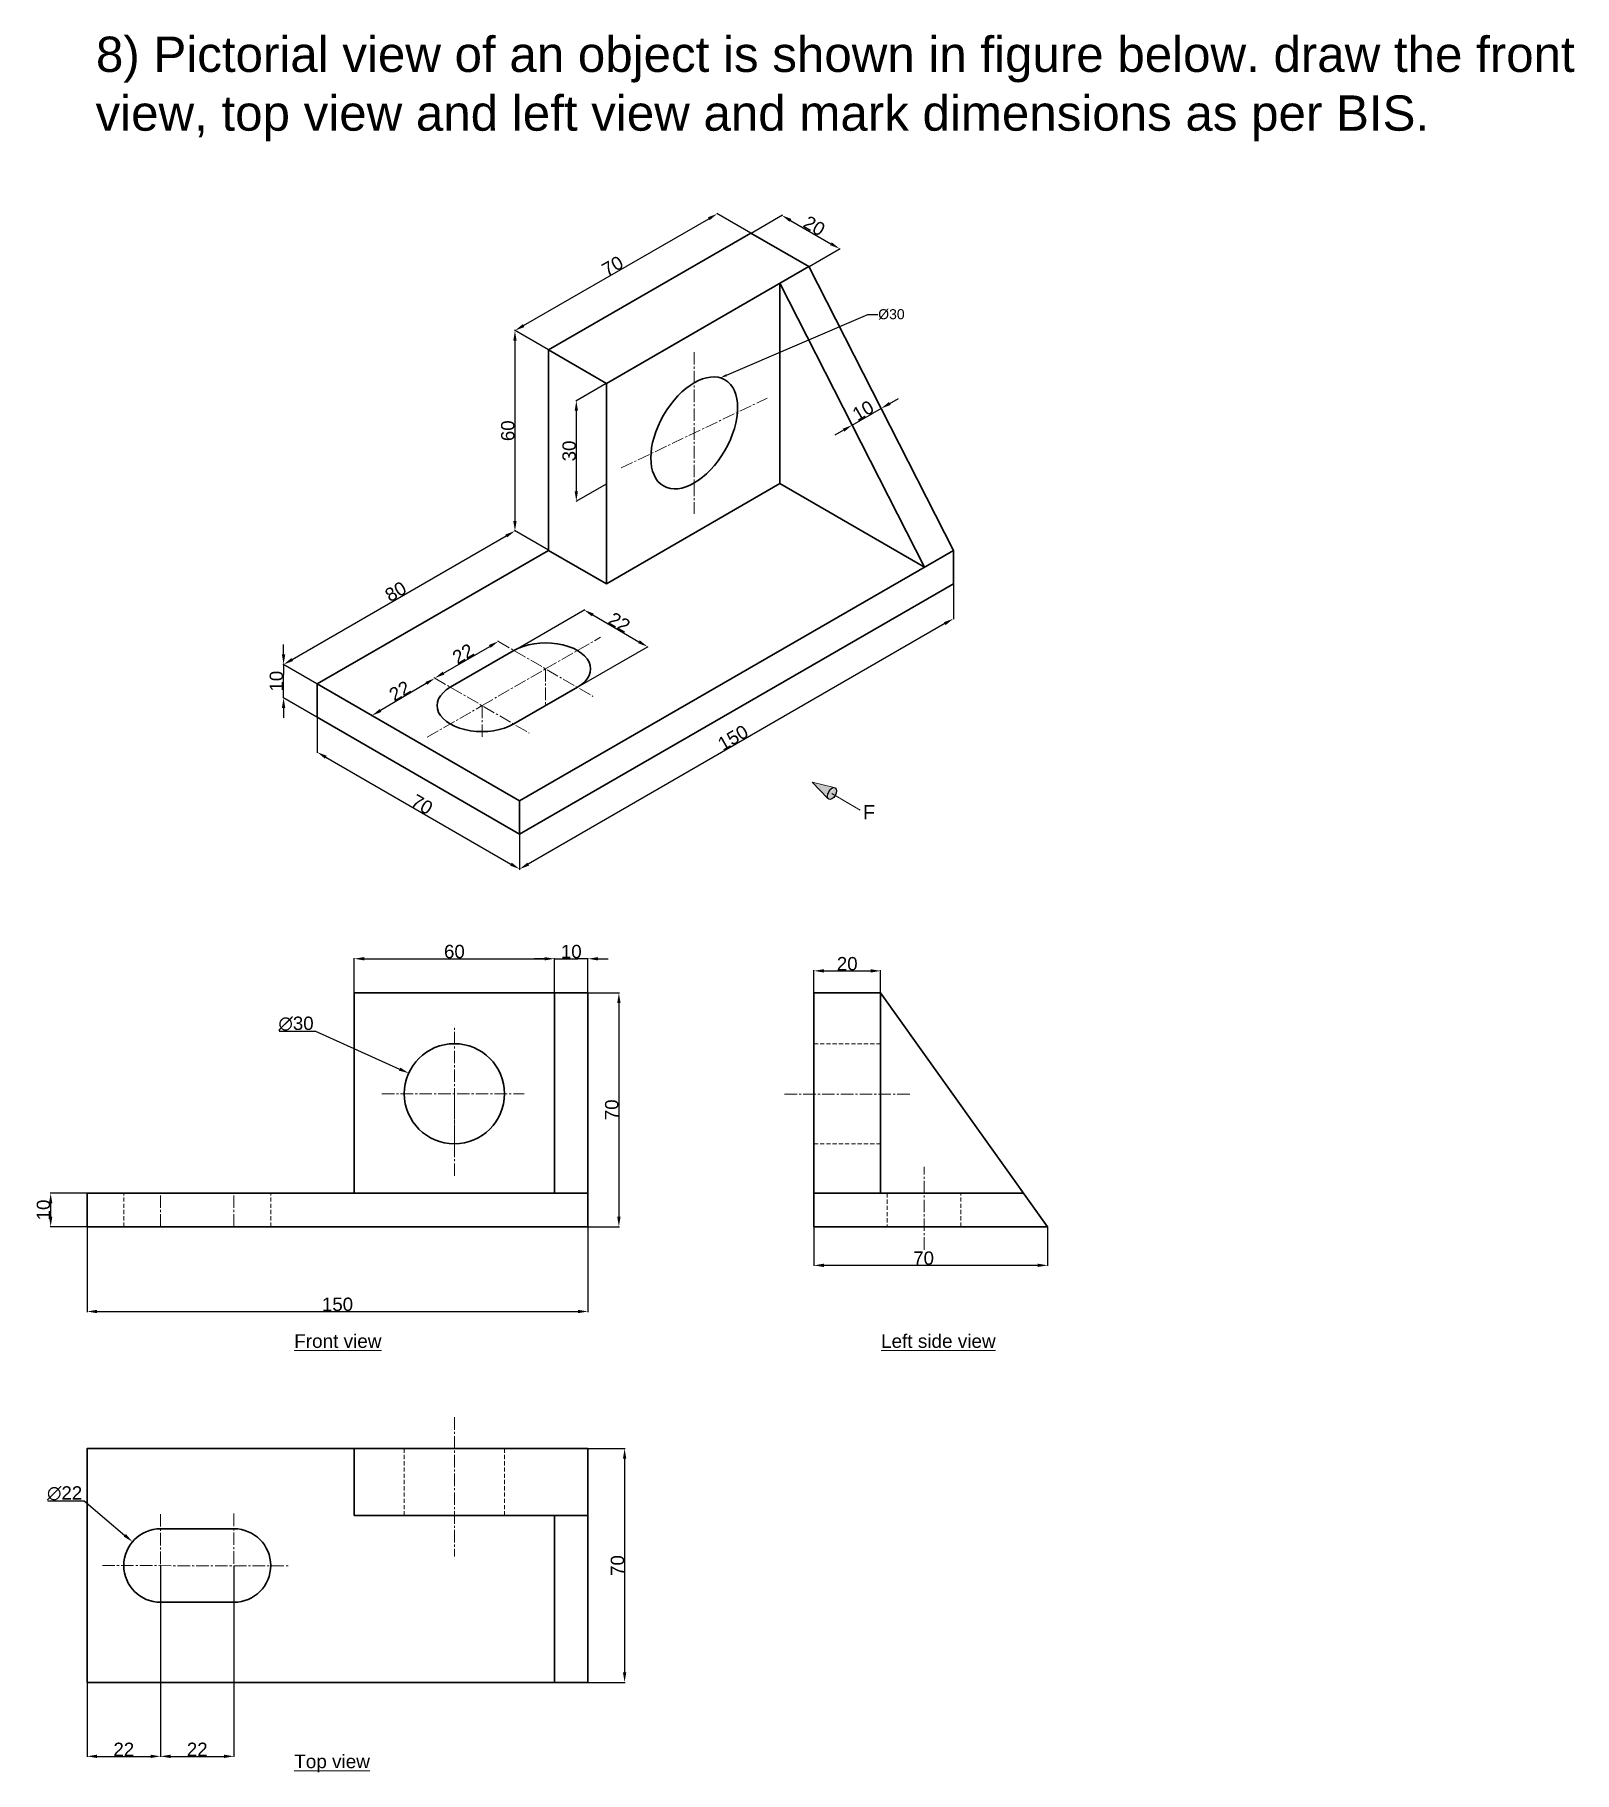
# Model space of a CAD drawing. Header units: millimetres. Extents: x -671 to 406, y -278 to 251.
# Drawn here: x -55 to 406, y -278 to 242 of the extents above; entities outside this region: 1.
import ezdxf
from ezdxf import colors
from ezdxf.entities.mleader import LeaderData, LeaderLine
from ezdxf.math import Vec2, Vec3

# ---------------------------------------------------------------- set-up
doc = ezdxf.new("R2010")
doc.units = ezdxf.units.MM
doc.header["$MEASUREMENT"] = 0
doc.linetypes.add('CENTER2', pattern=[1.125, 0.75, -0.125, 0.125, -0.125])
doc.linetypes.add('HIDDEN', pattern=[0.375, 0.25, -0.125])
for name, color, linetype, lineweight in [('dim', 250, 'Continuous', 25), ('object', 170, 'Continuous', 30), ('views', 240, 'Continuous', 30)]:
    doc.layers.add(name, color=color, linetype=linetype, lineweight=lineweight)
doc.styles.get("Standard").update_dxf_attribs({"font": 'arial.ttf'})
doc.dimstyles.new('kri', dxfattribs={"dimtxt": 4, "dimasz": 3, "dimexe": 0.18, "dimexo": 0.0625, "dimgap": 0.09, "dimtad": 1, "dimjust": 1, "dimtoh": 1, "dimdec": 0, "dimzin": 0, "dimdsep": 46, "dimtxsty": 'Standard', "dimcen": 0.09, "dimadec": 0, "dimazin": 0, "dimtfac": 1, "dimtdec": 0, "dimtofl": 0, "dimtmove": 0, "dimatfit": 3, "dimfxl": 1, "dimtolj": 1, "dimtzin": 0, "dimarcsym": 0})
doc.dimstyles.get("Standard").update_dxf_attribs({"dimtxt": 4, "dimasz": 3, "dimexe": 0.18, "dimexo": 0.0625, "dimgap": 0.09, "dimtad": 1, "dimtoh": 1, "dimdec": 0, "dimzin": 0, "dimdsep": 46, "dimtxsty": 'Standard', "dimcen": 0.09, "dimadec": 0, "dimazin": 0, "dimtfac": 1, "dimtdec": 0, "dimtmove": 0, "dimatfit": 3, "dimfxl": 1, "dimtolj": 1, "dimtzin": 0, "dimarcsym": 0})

# ---------------------------------------------------------------- blocks, each defined once
blk = doc.blocks.new('*D1')
at = {"layer": 'Defpoints', "color": 0, "lineweight": 15, "transparency": 16777216}
for p in [(88.9, 93.3), (98.96, 87.49), (29.68, 47.49)]:
    blk.add_point(p, dxfattribs=at)
at = {"layer": 'dim', "color": 0, "lineweight": -2, "transparency": 16777216}
for p, q in [((22.21, 54.8), (86.3, 91.8)), ((98.9, 87.52), (88.72, 93.4)), ((29.62, 47.52), (19.44, 53.4))]:
    blk.add_line(p, q, dxfattribs=at)
at = {"layer": 'dim', "color": 0, "lineweight": 15, "transparency": 16777216}
for points in [[(86.05, 92.23), (86.55, 91.36), (88.9, 93.3)], [(21.96, 55.23), (22.46, 54.36), (19.62, 53.3)]]:
    blk.add_solid(points, dxfattribs=at)
at = {"layer": 'dim', "color": 0, "lineweight": 15, "transparency": 16777216, "insert": (53.19, 75.14), "char_height": 4, "attachment_point": 5, "rotation": 30}
blk.add_mtext('\\A1;80', dxfattribs=at)
blk = doc.blocks.new('*D2')
at = {"layer": 'Defpoints', "color": 0, "lineweight": 15, "transparency": 16777216}
for p in [(19.62, 53.3), (29.68, 47.49), (29.68, 37.49)]:
    blk.add_point(p, dxfattribs=at)
at = {"layer": 'dim', "color": 0, "lineweight": -2, "transparency": 16777216}
for p, q in [((19.62, 56.3), (19.62, 59.3)), ((29.62, 47.52), (19.44, 53.4)), ((19.62, 53.3), (19.62, 50.3)), ((19.62, 46.3), (19.62, 50.3)), ((29.62, 37.52), (19.44, 43.4)), ((19.62, 43.3), (19.62, 46.3)), ((19.62, 40.3), (19.62, 37.3))]:
    blk.add_line(p, q, dxfattribs=at)
at = {"layer": 'dim', "color": 0, "lineweight": 15, "transparency": 16777216}
for points in [[(19.12, 56.3), (20.12, 56.3), (19.62, 53.3)], [(19.12, 40.3), (20.12, 40.3), (19.62, 43.3)]]:
    blk.add_solid(points, dxfattribs=at)
at = {"layer": 'dim', "color": 0, "lineweight": 15, "transparency": 16777216, "insert": (17.48, 48.3), "char_height": 4, "attachment_point": 5, "rotation": 90}
blk.add_mtext('\\A1;10', dxfattribs=at)
blk = doc.blocks.new('*D3')
at = {"layer": 'Defpoints', "color": 0, "lineweight": 15, "transparency": 16777216}
for p in [(29.68, 37.49), (90.3, 2.49), (90.3, -7.96)]:
    blk.add_point(p, dxfattribs=at)
at = {"layer": 'dim', "color": 0, "lineweight": -2, "transparency": 16777216}
for p, q in [((29.68, 37.41), (29.68, 26.83)), ((32.28, 25.54), (87.7, -6.46)), ((90.3, 2.41), (90.3, -8.17))]:
    blk.add_line(p, q, dxfattribs=at)
at = {"layer": 'dim', "color": 0, "lineweight": 15, "transparency": 16777216}
for points in [[(32.53, 25.97), (32.03, 25.1), (29.68, 27.04)], [(87.95, -6.03), (87.45, -6.9), (90.3, -7.96)]]:
    blk.add_solid(points, dxfattribs=at)
at = {"layer": 'dim', "color": 0, "lineweight": 15, "transparency": 16777216, "insert": (61.06, 11.38), "char_height": 4, "attachment_point": 5, "rotation": 330}
blk.add_mtext('\\A1;70', dxfattribs=at)
blk = doc.blocks.new('*D4')
at = {"layer": 'Defpoints', "color": 0, "lineweight": 15, "transparency": 16777216}
for p in [(220.21, 77.49), (90.3, 2.49), (90.3, -7.96)]:
    blk.add_point(p, dxfattribs=at)
at = {"layer": 'dim', "color": 0, "lineweight": -2, "transparency": 16777216}
for p, q in [((220.21, 77.41), (220.21, 66.83)), ((217.61, 65.54), (92.9, -6.46)), ((90.3, 2.41), (90.3, -8.17))]:
    blk.add_line(p, q, dxfattribs=at)
at = {"layer": 'dim', "color": 0, "lineweight": 15, "transparency": 16777216}
for points in [[(217.36, 65.97), (217.86, 65.1), (220.21, 67.04)], [(92.65, -6.03), (93.15, -6.9), (90.3, -7.96)]]:
    blk.add_solid(points, dxfattribs=at)
at = {"layer": 'dim', "color": 0, "lineweight": 15, "transparency": 16777216, "insert": (154.19, 31.38), "char_height": 4, "attachment_point": 5, "rotation": 30}
blk.add_mtext('\\A1;150', dxfattribs=at)
blk = doc.blocks.new('*D5')
at = {"layer": 'Defpoints', "color": 0, "lineweight": 15, "transparency": 16777216}
for p in [(64.89, 49.23), (46.04, 38.04), (46.07, 38)]:
    blk.add_point(p, dxfattribs=at)
at = {"layer": 'dim', "color": 0, "lineweight": -2, "transparency": 16777216}
for p, q in [((62.34, 47.65), (48.65, 39.53)), ((64.92, 49.17), (65.01, 49.03)), ((46.08, 37.98), (46.16, 37.84))]:
    blk.add_line(p, q, dxfattribs=at)
at = {"layer": 'dim', "color": 0, "lineweight": 15, "transparency": 16777216}
for points in [[(62.08, 48.08), (62.59, 47.22), (64.92, 49.18)], [(48.39, 39.96), (48.9, 39.1), (46.07, 38)]]:
    blk.add_solid(points, dxfattribs=at)
at = {"layer": 'dim', "color": 0, "lineweight": 15, "transparency": 16777216, "insert": (54.42, 45.39), "char_height": 4, "attachment_point": 5, "rotation": 30.6897}
blk.add_mtext('\\A1;22', dxfattribs=at)
blk = doc.blocks.new('*D6')
at = {"layer": 'Defpoints', "color": 0, "lineweight": 15, "transparency": 16777216}
for p in [(83.94, 60.23), (83.94, 60.23), (64.89, 49.23)]:
    blk.add_point(p, dxfattribs=at)
at = {"layer": 'dim', "color": 0, "lineweight": -2, "transparency": 16777216}
for p, q in [((67.49, 50.73), (81.35, 58.73)), ((83.91, 60.28), (83.85, 60.38)), ((64.86, 49.28), (64.8, 49.38))]:
    blk.add_line(p, q, dxfattribs=at)
at = {"layer": 'dim', "color": 0, "lineweight": 15, "transparency": 16777216}
for points in [[(81.1, 59.16), (81.6, 58.29), (83.94, 60.23)], [(67.24, 51.16), (67.74, 50.29), (64.89, 49.23)]]:
    blk.add_solid(points, dxfattribs=at)
at = {"layer": 'dim', "color": 0, "lineweight": 15, "transparency": 16777216, "insert": (73.37, 56.54), "char_height": 4, "attachment_point": 5, "rotation": 30}
blk.add_mtext('\\A1;22', dxfattribs=at)
blk = doc.blocks.new('*D7')
at = {"layer": 'Defpoints', "color": 0, "lineweight": 15, "transparency": 16777216}
for p in [(88.57, 57.49), (128.63, 58.61), (107.58, 46.46)]:
    blk.add_point(p, dxfattribs=at)
at = {"layer": 'dim', "color": 0, "lineweight": -2, "transparency": 16777216}
for p, q in [((88.63, 57.52), (109.8, 69.74)), ((112.21, 68.13), (126.04, 60.12)), ((107.65, 46.5), (128.81, 58.72))]:
    blk.add_line(p, q, dxfattribs=at)
at = {"layer": 'dim', "color": 0, "lineweight": 15, "transparency": 16777216}
for points in [[(112.46, 68.57), (111.96, 67.7), (109.62, 69.64)], [(126.29, 60.55), (125.78, 59.69), (128.63, 58.61)]]:
    blk.add_solid(points, dxfattribs=at)
at = {"layer": 'dim', "color": 0, "lineweight": 15, "transparency": 16777216, "insert": (120.18, 65.94), "char_height": 4, "attachment_point": 5, "rotation": 329.8958}
blk.add_mtext('\\A1;22', dxfattribs=at)
blk = doc.blocks.new('*D8')
at = {"layer": 'Defpoints', "color": 0, "lineweight": 15, "transparency": 16777216}
for p in [(116.28, 137.49), (116.43, 107.49), (107.28, 102.2)]:
    blk.add_point(p, dxfattribs=at)
at = {"layer": 'dim', "color": 0, "lineweight": -2, "transparency": 16777216}
for p, q in [((116.22, 137.45), (107.1, 132.18)), ((107.28, 129.29), (107.28, 105.2)), ((116.37, 107.45), (107.1, 102.1))]:
    blk.add_line(p, q, dxfattribs=at)
at = {"layer": 'dim', "color": 0, "lineweight": 15, "transparency": 16777216}
for points in [[(106.78, 129.29), (107.78, 129.29), (107.28, 132.29)], [(106.78, 105.2), (107.78, 105.2), (107.28, 102.2)]]:
    blk.add_solid(points, dxfattribs=at)
at = {"layer": 'dim', "color": 0, "lineweight": 15, "transparency": 16777216, "insert": (105.15, 117.25), "char_height": 4, "attachment_point": 5, "rotation": 90}
blk.add_mtext('\\A1;30', dxfattribs=at)
blk = doc.blocks.new('*D9')
at = {"layer": 'Defpoints', "color": 0, "lineweight": 15, "transparency": 16777216}
for p in [(98.96, 147.49), (88.9, 93.3), (98.96, 87.49)]:
    blk.add_point(p, dxfattribs=at)
at = {"layer": 'dim', "color": 0, "lineweight": -2, "transparency": 16777216}
for p, q in [((98.9, 147.52), (88.72, 153.4)), ((88.9, 150.3), (88.9, 96.3)), ((98.9, 87.52), (88.72, 93.4))]:
    blk.add_line(p, q, dxfattribs=at)
at = {"layer": 'dim', "color": 0, "lineweight": 15, "transparency": 16777216}
for points in [[(88.4, 150.3), (89.4, 150.3), (88.9, 153.3)], [(88.4, 96.3), (89.4, 96.3), (88.9, 93.3)]]:
    blk.add_solid(points, dxfattribs=at)
at = {"layer": 'dim', "color": 0, "lineweight": 15, "transparency": 16777216, "insert": (86.77, 123.3), "char_height": 4, "attachment_point": 5, "rotation": 90}
blk.add_mtext('\\A1;60', dxfattribs=at)
blk = doc.blocks.new('*D10')
at = {"layer": 'Defpoints', "color": 0, "lineweight": 15, "transparency": 16777216}
for p in [(149.52, 188.3), (159.58, 182.49), (98.96, 147.49)]:
    blk.add_point(p, dxfattribs=at)
at = {"layer": 'dim', "color": 0, "lineweight": -2, "transparency": 16777216}
for p, q in [((159.52, 182.52), (149.34, 188.4)), ((91.5, 154.8), (146.92, 186.8)), ((98.9, 147.52), (88.72, 153.4))]:
    blk.add_line(p, q, dxfattribs=at)
at = {"layer": 'dim', "color": 0, "lineweight": 15, "transparency": 16777216}
for points in [[(146.67, 187.23), (147.17, 186.36), (149.52, 188.3)], [(91.25, 155.23), (91.75, 154.36), (88.9, 153.3)]]:
    blk.add_solid(points, dxfattribs=at)
at = {"layer": 'dim', "color": 0, "lineweight": 15, "transparency": 16777216, "insert": (118.14, 172.64), "char_height": 4, "attachment_point": 5, "rotation": 30}
blk.add_mtext('\\A1;70', dxfattribs=at)
blk = doc.blocks.new('*D11')
at = {"layer": 'Defpoints', "color": 0, "lineweight": 15, "transparency": 16777216}
for p in [(159.58, 182.49), (186.13, 177.81), (176.9, 172.49)]:
    blk.add_point(p, dxfattribs=at)
at = {"layer": 'dim', "color": 0, "lineweight": -2, "transparency": 16777216}
for p, q in [((159.65, 182.52), (168.99, 187.92)), ((171.41, 186.31), (183.53, 179.31)), ((176.97, 172.52), (186.31, 177.92))]:
    blk.add_line(p, q, dxfattribs=at)
at = {"layer": 'dim', "color": 0, "lineweight": 15, "transparency": 16777216}
for points in [[(171.66, 186.74), (171.16, 185.88), (168.81, 187.81)], [(183.78, 179.74), (183.28, 178.88), (186.13, 177.81)]]:
    blk.add_solid(points, dxfattribs=at)
at = {"layer": 'dim', "color": 0, "lineweight": 15, "transparency": 16777216, "insert": (178.54, 184.66), "char_height": 4, "attachment_point": 5, "rotation": 330}
blk.add_mtext('\\A1;20', dxfattribs=at)
blk = doc.blocks.new('*D12')
at = {"layer": 'Defpoints', "color": 0, "lineweight": 15, "transparency": 16777216}
for p in [(189.9, 124.99), (198.56, 129.99), (198.56, 129.99)]:
    blk.add_point(p, dxfattribs=at)
at = {"layer": 'dim', "color": 0, "lineweight": -2, "transparency": 16777216}
for p, q in [((198.52, 130.04), (198.47, 130.14)), ((201.15, 131.49), (203.75, 132.99)), ((189.86, 125.04), (189.81, 125.14)), ((189.9, 124.99), (192.49, 126.49)), ((192.49, 126.49), (195.96, 128.49)), ((198.56, 129.99), (195.96, 128.49)), ((187.3, 123.49), (184.7, 121.99))]:
    blk.add_line(p, q, dxfattribs=at)
at = {"layer": 'dim', "color": 0, "lineweight": 15, "transparency": 16777216}
for points in [[(200.9, 131.92), (201.4, 131.05), (198.56, 129.99)], [(187.05, 123.92), (187.55, 123.05), (189.9, 124.99)]]:
    blk.add_solid(points, dxfattribs=at)
at = {"layer": 'dim', "color": 0, "lineweight": 15, "transparency": 16777216, "insert": (193.16, 129.33), "char_height": 4, "attachment_point": 5, "rotation": 30}
blk.add_mtext('\\A1;10', dxfattribs=at)
blk = doc.blocks.new('*D13')
at = {"layer": 'Defpoints', "color": 0, "lineweight": 15, "transparency": 16777216}
for p in [(-39.23, -105.05), (-50.13, -115.05), (-39.23, -115.05)]:
    blk.add_point(p, dxfattribs=at)
at = {"layer": 'dim', "color": 0, "lineweight": -2, "transparency": 16777216}
for p, q in [((-39.29, -105.05), (-50.31, -105.05)), ((-50.13, -108.05), (-50.13, -112.05)), ((-39.29, -115.05), (-50.31, -115.05))]:
    blk.add_line(p, q, dxfattribs=at)
at = {"layer": 'dim', "color": 0, "lineweight": 15, "transparency": 16777216}
for points in [[(-50.63, -108.05), (-49.63, -108.05), (-50.13, -105.05)], [(-50.63, -112.05), (-49.63, -112.05), (-50.13, -115.05)]]:
    blk.add_solid(points, dxfattribs=at)
at = {"layer": 'dim', "color": 0, "lineweight": 15, "transparency": 16777216, "insert": (-52.27, -110.05), "char_height": 4, "attachment_point": 5, "rotation": 90}
blk.add_mtext('\\A1;10', dxfattribs=at)
blk = doc.blocks.new('*D14')
at = {"layer": 'Defpoints', "color": 0, "lineweight": 15, "transparency": 16777216}
for p in [(57.1, -69.09), (84.45, -81.42)]:
    blk.add_point(p, dxfattribs=at)
at = {"layer": 'dim', "color": 0, "lineweight": -2, "transparency": 16777216}
for p, q in [((18.31, -56.52), (29.21, -56.52)), ((29.21, -56.52), (54.36, -67.86)), ((70.68, -75.25), (70.86, -75.25)), ((70.77, -75.34), (70.77, -75.16))]:
    blk.add_line(p, q, dxfattribs=at)
at = {"layer": 'dim', "color": 0, "lineweight": 15, "transparency": 16777216}
blk.add_solid([(54.57, -67.4), (54.15, -68.31), (57.1, -69.09)], dxfattribs=at)
at = {"layer": 'dim', "color": 0, "lineweight": 15, "transparency": 16777216, "insert": (23.34, -54.27), "char_height": 4, "attachment_point": 5}
blk.add_mtext('\\A1;∅30', dxfattribs=at)
blk = doc.blocks.new('*D15')
at = {"layer": 'Defpoints', "color": 0, "lineweight": 15, "transparency": 16777216}
for p in [(100.77, -34.82), (40.77, -45.05), (100.77, -45.05)]:
    blk.add_point(p, dxfattribs=at)
at = {"layer": 'dim', "color": 0, "lineweight": -2, "transparency": 16777216}
for p, q in [((40.77, -44.98), (40.77, -34.64)), ((43.77, -34.82), (97.77, -34.82)), ((100.77, -44.98), (100.77, -34.64))]:
    blk.add_line(p, q, dxfattribs=at)
at = {"layer": 'dim', "color": 0, "lineweight": 15, "transparency": 16777216}
for points in [[(43.77, -34.32), (43.77, -35.32), (40.77, -34.82)], [(97.77, -34.32), (97.77, -35.32), (100.77, -34.82)]]:
    blk.add_solid(points, dxfattribs=at)
at = {"layer": 'dim', "color": 0, "lineweight": 15, "transparency": 16777216, "insert": (70.77, -32.68), "char_height": 4, "attachment_point": 5}
blk.add_mtext('\\A1;60', dxfattribs=at)
blk = doc.blocks.new('*D16')
at = {"layer": 'Defpoints', "color": 0, "lineweight": 15, "transparency": 16777216}
for p in [(110.77, -34.82), (100.77, -45.05), (110.77, -45.05)]:
    blk.add_point(p, dxfattribs=at)
at = {"layer": 'dim', "color": 0, "lineweight": -2, "transparency": 16777216}
for p, q in [((97.77, -34.82), (94.77, -34.82)), ((100.77, -44.98), (100.77, -34.64)), ((100.77, -34.82), (103.77, -34.82)), ((103.77, -34.82), (107.77, -34.82)), ((110.77, -34.82), (107.77, -34.82)), ((110.77, -44.98), (110.77, -34.64)), ((113.77, -34.82), (116.77, -34.82))]:
    blk.add_line(p, q, dxfattribs=at)
at = {"layer": 'dim', "color": 0, "lineweight": 15, "transparency": 16777216}
for points in [[(97.77, -34.32), (97.77, -35.32), (100.77, -34.82)], [(113.77, -34.32), (113.77, -35.32), (110.77, -34.82)]]:
    blk.add_solid(points, dxfattribs=at)
at = {"layer": 'dim', "color": 0, "lineweight": 15, "transparency": 16777216, "insert": (105.77, -32.68), "char_height": 4, "attachment_point": 5}
blk.add_mtext('\\A1;10', dxfattribs=at)
blk = doc.blocks.new('*D17')
at = {"layer": 'Defpoints', "color": 0, "lineweight": 15, "transparency": 16777216}
for p in [(110.77, -45.05), (110.77, -115.05), (120.03, -115.05)]:
    blk.add_point(p, dxfattribs=at)
at = {"layer": 'dim', "color": 0, "lineweight": -2, "transparency": 16777216}
for p, q in [((110.83, -45.05), (120.21, -45.05)), ((120.03, -48.05), (120.03, -112.05)), ((110.83, -115.05), (120.21, -115.05))]:
    blk.add_line(p, q, dxfattribs=at)
at = {"layer": 'dim', "color": 0, "lineweight": 15, "transparency": 16777216}
for points in [[(119.53, -48.05), (120.53, -48.05), (120.03, -45.05)], [(119.53, -112.05), (120.53, -112.05), (120.03, -115.05)]]:
    blk.add_solid(points, dxfattribs=at)
at = {"layer": 'dim', "color": 0, "lineweight": 15, "transparency": 16777216, "insert": (117.9, -80.05), "char_height": 4, "attachment_point": 5, "rotation": 90}
blk.add_mtext('\\A1;70', dxfattribs=at)
blk = doc.blocks.new('*D18')
at = {"layer": 'Defpoints', "color": 0, "lineweight": 15, "transparency": 16777216}
for p in [(198.4, -38.45), (178.4, -45.05), (198.4, -45.05)]:
    blk.add_point(p, dxfattribs=at)
at = {"layer": 'dim', "color": 0, "lineweight": -2, "transparency": 16777216}
for p, q in [((178.4, -44.98), (178.4, -38.27)), ((181.4, -38.45), (195.4, -38.45)), ((198.4, -44.98), (198.4, -38.27))]:
    blk.add_line(p, q, dxfattribs=at)
at = {"layer": 'dim', "color": 0, "lineweight": 15, "transparency": 16777216}
for points in [[(181.4, -37.95), (181.4, -38.95), (178.4, -38.45)], [(195.4, -37.95), (195.4, -38.95), (198.4, -38.45)]]:
    blk.add_solid(points, dxfattribs=at)
at = {"layer": 'dim', "color": 0, "lineweight": 15, "transparency": 16777216, "insert": (188.4, -36.32), "char_height": 4, "attachment_point": 5}
blk.add_mtext('\\A1;20', dxfattribs=at)
blk = doc.blocks.new('*D19')
at = {"layer": 'Defpoints', "color": 0, "lineweight": 15, "transparency": 16777216}
for p in [(178.4, -115.05), (248.4, -115.05), (178.4, -126.63)]:
    blk.add_point(p, dxfattribs=at)
at = {"layer": 'dim', "color": 0, "lineweight": -2, "transparency": 16777216}
for p, q in [((178.4, -115.11), (178.4, -126.81)), ((248.4, -115.11), (248.4, -126.81)), ((245.4, -126.63), (181.4, -126.63))]:
    blk.add_line(p, q, dxfattribs=at)
at = {"layer": 'dim', "color": 0, "lineweight": 15, "transparency": 16777216}
for points in [[(181.4, -126.13), (181.4, -127.13), (178.4, -126.63)], [(245.4, -126.13), (245.4, -127.13), (248.4, -126.63)]]:
    blk.add_solid(points, dxfattribs=at)
at = {"layer": 'dim', "color": 0, "lineweight": 15, "transparency": 16777216, "insert": (211.27, -124.49), "char_height": 4, "attachment_point": 5}
blk.add_mtext('\\A1;70', dxfattribs=at)
blk = doc.blocks.new('*D20')
at = {"layer": 'Defpoints', "color": 0, "lineweight": 15, "transparency": 16777216}
for p in [(-39.23, -115.05), (110.77, -115.05), (110.77, -140.45)]:
    blk.add_point(p, dxfattribs=at)
at = {"layer": 'dim', "color": 0, "lineweight": -2, "transparency": 16777216}
for p, q in [((-39.23, -115.11), (-39.23, -140.63)), ((110.77, -115.11), (110.77, -140.63)), ((-36.23, -140.45), (107.77, -140.45))]:
    blk.add_line(p, q, dxfattribs=at)
at = {"layer": 'dim', "color": 0, "lineweight": 15, "transparency": 16777216}
for points in [[(-36.23, -139.95), (-36.23, -140.95), (-39.23, -140.45)], [(107.77, -139.95), (107.77, -140.95), (110.77, -140.45)]]:
    blk.add_solid(points, dxfattribs=at)
at = {"layer": 'dim', "color": 0, "lineweight": 15, "transparency": 16777216, "insert": (35.77, -138.32), "char_height": 4, "attachment_point": 5}
blk.add_mtext('\\A1;150', dxfattribs=at)
blk = doc.blocks.new('*D21')
at = {"layer": 'Defpoints', "color": 0, "lineweight": 15, "transparency": 16777216}
for p in [(-25.62, -209.42), (-8.84, -223.64)]:
    blk.add_point(p, dxfattribs=at)
at = {"layer": 'dim', "color": 0, "lineweight": -2, "transparency": 16777216}
for p, q in [((-50.98, -197.16), (-40.1, -197.16)), ((-40.1, -197.16), (-27.91, -207.49)), ((-17.32, -216.53), (-17.14, -216.53)), ((-17.23, -216.62), (-17.23, -216.44))]:
    blk.add_line(p, q, dxfattribs=at)
at = {"layer": 'dim', "color": 0, "lineweight": 15, "transparency": 16777216}
blk.add_solid([(-27.59, -207.1), (-28.24, -207.87), (-25.62, -209.42)], dxfattribs=at)
at = {"layer": 'dim', "color": 0, "lineweight": 15, "transparency": 16777216, "insert": (-45.96, -194.92), "char_height": 4, "attachment_point": 5}
blk.add_mtext('\\A1;∅22', dxfattribs=at)
blk = doc.blocks.new('*D22')
at = {"layer": 'Defpoints', "color": 0, "lineweight": 15, "transparency": 16777216}
for p in [(-39.23, -216.53), (-17.23, -216.53), (-17.23, -273.67)]:
    blk.add_point(p, dxfattribs=at)
at = {"layer": 'dim', "color": 0, "lineweight": -2, "transparency": 16777216}
for p, q in [((-39.23, -216.6), (-39.23, -273.85)), ((-17.23, -216.6), (-17.23, -273.85)), ((-36.23, -273.67), (-20.23, -273.67))]:
    blk.add_line(p, q, dxfattribs=at)
at = {"layer": 'dim', "color": 0, "lineweight": 15, "transparency": 16777216}
for points in [[(-36.23, -273.17), (-36.23, -274.17), (-39.23, -273.67)], [(-20.23, -273.17), (-20.23, -274.17), (-17.23, -273.67)]]:
    blk.add_solid(points, dxfattribs=at)
at = {"layer": 'dim', "color": 0, "lineweight": 15, "transparency": 16777216, "insert": (-28.23, -271.57), "char_height": 4, "attachment_point": 5}
blk.add_mtext('\\A1;22', dxfattribs=at)
blk = doc.blocks.new('*D23')
at = {"layer": 'Defpoints', "color": 0, "lineweight": 15, "transparency": 16777216}
for p in [(-17.23, -216.53), (4.77, -216.53), (4.77, -273.67)]:
    blk.add_point(p, dxfattribs=at)
at = {"layer": 'dim', "color": 0, "lineweight": -2, "transparency": 16777216}
for p, q in [((-17.23, -216.6), (-17.23, -273.85)), ((4.77, -216.6), (4.77, -273.85)), ((-14.23, -273.67), (1.77, -273.67))]:
    blk.add_line(p, q, dxfattribs=at)
at = {"layer": 'dim', "color": 0, "lineweight": 15, "transparency": 16777216}
for points in [[(-14.23, -273.17), (-14.23, -274.17), (-17.23, -273.67)], [(1.77, -273.17), (1.77, -274.17), (4.77, -273.67)]]:
    blk.add_solid(points, dxfattribs=at)
at = {"layer": 'dim', "color": 0, "lineweight": 15, "transparency": 16777216, "insert": (-6.23, -271.57), "char_height": 4, "attachment_point": 5}
blk.add_mtext('\\A1;22', dxfattribs=at)
blk = doc.blocks.new('*D24')
at = {"layer": 'Defpoints', "color": 0, "lineweight": 15, "transparency": 16777216}
for p in [(110.77, -181.53), (110.77, -251.53), (121.74, -251.53)]:
    blk.add_point(p, dxfattribs=at)
at = {"layer": 'dim', "color": 0, "lineweight": -2, "transparency": 16777216}
for p, q in [((110.83, -181.53), (121.92, -181.53)), ((121.74, -184.53), (121.74, -248.53)), ((110.83, -251.53), (121.92, -251.53))]:
    blk.add_line(p, q, dxfattribs=at)
at = {"layer": 'dim', "color": 0, "lineweight": 15, "transparency": 16777216}
for points in [[(121.24, -184.53), (122.24, -184.53), (121.74, -181.53)], [(121.24, -248.53), (122.24, -248.53), (121.74, -251.53)]]:
    blk.add_solid(points, dxfattribs=at)
at = {"layer": 'dim', "color": 0, "lineweight": 15, "transparency": 16777216, "insert": (119.61, -216.53), "char_height": 4, "attachment_point": 5, "rotation": 90}
blk.add_mtext('\\A1;70', dxfattribs=at)

msp = doc.modelspace()

# ---------------------------------------------------------------- hatches: boundary and pattern name
at = {"layer": 'dim', "lineweight": 15, "transparency": 33554687}
h = msp.add_hatch(color=256, dxfattribs=at)
edge = h.paths.add_edge_path()
edge.add_line((177.91, 18.1), (182.59, 13.22))
edge.add_ellipse((183.84, 14.64), major_axis=(-0.98, -1.7), ratio=0.57735, start_angle=198.3979, end_angle=340.9562, ccw=False)
edge.add_line((184.46, 16.42), (177.91, 18.1))
edge = h.paths.add_edge_path()
edge.add_ellipse((183.84, 14.64), major_axis=(-0.98, -1.7), ratio=0.57735, start_angle=89.8029, end_angle=198.3979)
edge.add_line((184.46, 16.42), (184.23, 16.4))
edge.add_line((184.23, 16.4), (183.99, 16.31))
edge.add_line((183.99, 16.31), (183.74, 16.18))
edge.add_line((183.74, 16.18), (183.5, 15.99))
edge.add_line((183.5, 15.99), (183.26, 15.76))
edge.add_line((183.26, 15.76), (183.05, 15.5))
edge.add_line((183.05, 15.5), (182.86, 15.21))
edge.add_line((182.86, 15.21), (182.7, 14.9))
edge.add_line((182.7, 14.9), (182.58, 14.59))
edge.add_line((182.58, 14.59), (182.5, 14.27))
edge.add_line((182.5, 14.27), (182.45, 13.97))
edge.add_line((182.45, 13.97), (182.46, 13.68))
edge.add_line((182.46, 13.68), (182.5, 13.43))
edge.add_line((182.5, 13.43), (182.59, 13.22))
edge.add_ellipse((183.84, 14.64), major_axis=(-0.98, -1.7), ratio=0.57735, start_angle=340.9562, end_angle=449.8029)

# ---------------------------------------------------------------- linework, layer by layer
at = {"layer": 'dim', "color": 252, "linetype": 'CENTER2', "lineweight": 15, "ltscale": 5, "true_color": 0x939598}
for p, q in [((142.59, 146.87), (142.59, 98.38)), ((120.71, 112.17), (164.46, 133.08)), ((83.94, 60.23), (112.25, 43.75)), ((98.1, 51.99), (114.48, 61.44)), ((64.89, 49.23), (93.2, 32.75)), ((79.04, 40.99), (98.1, 51.99)), ((98.1, 51.99), (98.1, 40.99)), ((62.66, 31.53), (79.04, 40.99)), ((79.04, 40.99), (79.04, 31)), ((169.63, -75.32), (207.56, -75.33)), ((211.4, -121.97), (211.4, -97.12)), ((70.77, -172.13), (70.77, -213.79)), ((-17.23, -201.12), (-17.23, -241.99)), ((4.77, -200.99), (4.77, -242.63)), ((-34.65, -216.53), (21.45, -216.65))]:
    msp.add_line(p, q, dxfattribs=at)
at = {"layer": 'dim', "lineweight": 15}
msp.add_line((183.84, 14.64), (192.23, 9.72), dxfattribs=at)
at = {"layer": 'dim', "color": 252, "linetype": 'CENTER2', "lineweight": 5, "ltscale": 5, "true_color": 0x939598}
for p, q in [((70.76, -99.85), (70.78, -54.87)), ((49.05, -75.24), (91.63, -75.26)), ((-17.23, -115.05), (-17.23, -105.05)), ((4.77, -115.05), (4.77, -105.05))]:
    msp.add_line(p, q, dxfattribs=at)
at = {"layer": 'dim', "color": 252, "linetype": 'HIDDEN', "lineweight": 15, "ltscale": 5, "true_color": 0x939598}
for p, q in [((178.4, -60.25), (198.4, -60.25)), ((178.4, -90.25), (198.4, -90.25)), ((55.77, -181.53), (55.77, -201.53)), ((85.77, -181.53), (85.77, -201.53))]:
    msp.add_line(p, q, dxfattribs=at)
at = {"layer": 'dim', "color": 252, "linetype": 'HIDDEN', "lineweight": 5, "true_color": 0x939598}
msp.add_line((70.77, -75.25), (70.77, -90.25), dxfattribs=at)
at = {"layer": 'dim', "color": 252, "linetype": 'HIDDEN', "lineweight": 5, "ltscale": 5, "true_color": 0x939598}
for p, q in [((-28.23, -115.05), (-28.23, -105.05)), ((15.77, -115.05), (15.77, -105.05)), ((200.4, -105.05), (200.4, -115.05)), ((222.4, -115.05), (222.4, -105.05))]:
    msp.add_line(p, q, dxfattribs=at)
at = {"layer": 'dim', "lineweight": 15}
msp.add_lwpolyline([(182.59, 13.22), (177.91, 18.1), (184.46, 16.42)], dxfattribs=at)
at = {"layer": 'dim'}
msp.add_ellipse((183.84, 14.64), major_axis=(-0.98, -1.7), ratio=0.57735, dxfattribs=at)
at = {"layer": 'object'}
for p, q in [((-671.26, 250.85), (-667.88, 244.99)), ((98.96, 147.49), (159.58, 182.49)), ((159.58, 182.49), (176.9, 172.49)), ((176.9, 172.49), (116.28, 137.49)), ((176.9, 172.49), (220.21, 87.49)), ((168.24, 167.49), (168.24, 107.49)), ((168.24, 167.49), (211.55, 82.49)), ((116.28, 137.49), (142.59, 152.67)), ((98.96, 87.49), (98.96, 147.49)), ((116.28, 137.49), (98.96, 147.49)), ((116.28, 137.49), (116.28, 77.49)), ((116.28, 77.49), (168.24, 107.49)), ((168.24, 107.49), (211.55, 82.49)), ((29.68, 47.49), (98.96, 87.49)), ((90.3, 12.49), (220.21, 87.49)), ((116.28, 77.49), (98.96, 87.49)), ((220.21, 87.49), (220.21, 77.49)), ((220.21, 77.49), (90.3, 2.49)), ((88.57, 57.49), (69.52, 46.49)), ((90.3, 12.49), (29.68, 47.49)), ((29.68, 47.49), (29.68, 37.49)), ((107.62, 46.49), (88.57, 35.49)), ((29.68, 37.49), (90.3, 2.49)), ((90.3, 12.49), (90.3, 2.49))]:
    msp.add_line(p, q, dxfattribs=at)
msp.add_ellipse((142.59, 122.67), major_axis=(-9.19, -15.91), ratio=0.57735, dxfattribs=at)
for centre, start_param, end_param in [((98.1, 51.99), 2.356194, 5.497787), ((79.04, 40.99), 5.497787, 8.63938)]:
    msp.add_ellipse(centre, major_axis=(-13.47, 0), ratio=0.57735, start_param=start_param, end_param=end_param, dxfattribs=at)
at = {"layer": 'views'}
for p, q in [((110.77, -45.05), (40.77, -45.05)), ((40.77, -45.05), (40.77, -105.05)), ((100.77, -105.05), (100.77, -45.05)), ((110.77, -115.05), (110.77, -45.05)), ((178.4, -115.05), (178.4, -45.05)), ((178.4, -45.05), (198.4, -45.05)), ((198.4, -105.05), (198.4, -45.05)), ((198.4, -45.05), (248.4, -115.05)), ((-39.23, -105.05), (-39.23, -115.05)), ((40.77, -105.05), (-39.23, -105.05)), ((40.77, -105.05), (110.77, -105.05)), ((241.26, -105.05), (178.4, -105.05)), ((-39.23, -115.05), (110.77, -115.05)), ((248.4, -115.05), (178.4, -115.05)), ((40.77, -181.53), (40.77, -201.53)), ((40.77, -201.53), (110.77, -201.53)), ((100.77, -201.53), (100.77, -251.53))]:
    msp.add_line(p, q, dxfattribs=at)
at = {"layer": 'views', "color": 85, "true_color": 0x58ba48}
msp.add_line((-39.23, -181.53), (-39.23, -251.53), dxfattribs=at)
at = {"layer": 'views'}
msp.add_lwpolyline([(110.77, -181.53), (-39.23, -181.53), (-39.23, -251.53), (110.77, -251.53)], dxfattribs=at)
msp.add_lwpolyline([(110.77, -181.53), (110.77, -251.53)], close=True, dxfattribs=at)
msp.add_lwpolyline([(4.77, -227.53), (-17.23, -227.53, -1), (-17.23, -205.53), (4.77, -205.53, -1)], format="xyb", close=True, dxfattribs=at)
msp.add_circle((70.77, -75.25), 15, dxfattribs=at)

# ---------------------------------------------------------------- texts
at = {"layer": 'dim', "lineweight": 15}
msp.add_text('F', height=4.26, rotation=0.0797, dxfattribs=at).set_placement((193.12, 6.95))
for s, p in [('%%UFront view', (22.81, -151.34)), ('%%ULeft side view', (198.53, -151.34)), ('%%UTop view', (22.81, -277.21))]:
    msp.add_text(s, height=4.0547, dxfattribs=at).set_placement(p)
at = {"layer": 'dim', "lineweight": 15, "insert": (-36.68, 241.33), "char_height": 0.03642, "attachment_point": 1}
msp.add_mtext_dynamic_manual_height_columns('\\pxt22,50,172;8888{\\H290x;\\C242;\\c2564301;8) Pictorial view of an object is shown in figure below. draw the front view, top view and left view and mark dimensions as per BIS.}', width=445.5747, gutter_width=52.83, heights=[0], dxfattribs=at)

# ---------------------------------------------------------------- dimensions: what is measured, and where the dimension line sits
at = {"layer": 'dim', "lineweight": 15}
for p1, p2, distance, picture, middle in [((98.96, 147.49), (159.58, 182.49), 10.06, '*D10', (118.14, 172.64)), ((189.9, 124.99), (198.56, 129.99), 0, '*D12', (193.16, 129.33)), ((29.68, 47.49), (98.96, 87.49), 10.06, '*D1', (53.19, 75.14)), ((220.21, 77.49), (90.3, 2.49), 9.05, '*D4', (154.19, 31.38)), ((88.57, 57.49), (107.58, 46.46), 21.07, '*D7', (120.18, 65.94)), ((64.89, 49.23), (83.94, 60.23), 0, '*D6', (73.37, 56.54)), ((64.89, 49.23), (46.04, 38.04), 0.05, '*D5', (54.42, 45.39)), ((29.68, 37.49), (90.3, 2.49), -9.05, '*D3', (61.06, 11.38))]:
    dim = msp.add_aligned_dim(p1=p1, p2=p2, distance=distance, dimstyle='Standard', dxfattribs=at)
    dim.commit()
    dim.dimension.update_dxf_attribs({"geometry": picture, "text_midpoint": middle})
for base, p1, p2, angle, picture, middle, dimtype in [((186.13, 177.81), (159.58, 182.49), (176.9, 172.49), 330, '*D11', (177.47, 182.81), 161), ((107.28, 102.2), (116.28, 137.49), (116.43, 107.49), 90, '*D8', (107.28, 117.25), 160), ((19.62, 53.3), (29.68, 37.49), (29.68, 47.49), 90, '*D2', (19.62, 48.3), 160), ((121.74, -251.53), (110.77, -181.53), (110.77, -251.53), 90, '*D24', (121.74, -216.53), 160)]:
    dim = msp.add_linear_dim(base=base, p1=p1, p2=p2, angle=angle, dimstyle='Standard', dxfattribs=at)
    dim.commit()
    dim.dimension.update_dxf_attribs({"geometry": picture, "text_midpoint": middle, "dimtype": dimtype})
for base, p1, p2, picture, middle in [((88.9, 93.3), (98.96, 147.49), (98.96, 87.49), '*D9', (86.77, 123.3)), ((120.03, -115.05), (110.77, -45.05), (110.77, -115.05), '*D17', (117.9, -80.05)), ((-50.13, -115.05), (-39.23, -105.05), (-39.23, -115.05), '*D13', (-52.27, -110.05))]:
    dim = msp.add_linear_dim(base=base, p1=p1, p2=p2, angle=90, dimstyle='Standard', dxfattribs=at)
    dim.commit()
    dim.dimension.update_dxf_attribs({"geometry": picture, "text_midpoint": middle})
for base, p1, p2, picture, middle in [((100.77, -34.82), (40.77, -45.05), (100.77, -45.05), '*D15', (70.77, -32.68)), ((110.77, -34.82), (100.77, -45.05), (110.77, -45.05), '*D16', (105.77, -32.68)), ((198.4, -38.45), (178.4, -45.05), (198.4, -45.05), '*D18', (188.4, -36.32)), ((-17.23, -273.67), (-39.23, -216.53), (-17.23, -216.53), '*D22', (-28.23, -271.57)), ((4.77, -273.67), (-17.23, -216.53), (4.77, -216.53), '*D23', (-6.23, -271.57))]:
    dim = msp.add_linear_dim(base=base, p1=p1, p2=p2, dimstyle='Standard', dxfattribs=at)
    dim.commit()
    dim.dimension.update_dxf_attribs({"geometry": picture, "text_midpoint": middle})
for p1, p2, picture, middle in [((84.45, -81.42), (57.1, -69.09), '*D14', (23.34, -56.52)), ((-8.84, -223.64), (-25.62, -209.42), '*D21', (-45.96, -197.16))]:
    dim = msp.add_diameter_dim_2p(p1=p1, p2=p2, dimstyle='kri', dxfattribs=at)
    dim.commit()
    dim.dimension.update_dxf_attribs({"geometry": picture, "text_midpoint": middle, "dimtype": 163})
for base, p1, p2, picture, middle in [((110.77, -140.45), (-39.23, -115.05), (110.77, -115.05), '*D20', (35.77, -140.45)), ((178.4, -126.63), (248.4, -115.05), (178.4, -115.05), '*D19', (211.27, -126.63))]:
    dim = msp.add_linear_dim(base=base, p1=p1, p2=p2, dimstyle='Standard', dxfattribs=at)
    dim.commit()
    dim.dimension.update_dxf_attribs({"geometry": picture, "text_midpoint": middle, "dimtype": 160})

# ---------------------------------------------------------------- leaders
ml = msp.add_multileader_mtext('Standard', dxfattribs=at)
ml.set_content('%%C30', color=256)
ml.set_leader_properties()
ml.build(insert=Vec2(0, 0))
ml.multileader.update_dxf_attribs({"dogleg_length": 3, "arrow_head_size": 2})
ctx = ml.context
ctx.base_point, ctx.char_height, ctx.arrow_head_size, ctx.landing_gap_size, ctx.plane_origin = Vec3(197.59, 158.15), 3, 2, 0.09, Vec3(150.41, 139.16)
notes = []
notes.append((ctx, [(0, (1, 1, 0), (194.59, 158.15), (1, 0), 3, [(0, [(150.41, 139.16)], 0, [])])]))
ctx.mtext.insert, ctx.mtext.flow_direction = Vec3(197.68, 159.71), 5
for ctx, leaders in notes:
    for number, flags, end, landing, length, lines in leaders:
        leader = LeaderData()
        leader.index, (leader.has_last_leader_line, leader.has_dogleg_vector, leader.attachment_direction) = number, flags
        leader.last_leader_point, leader.dogleg_vector, leader.dogleg_length = Vec3(end), Vec3(landing), length
        for number, points, colour, breaks in lines:
            line = LeaderLine()
            line.index, line.vertices, line.color, line.breaks = number, Vec3.list(points), colors.encode_raw_color(colour), breaks
            leader.lines.append(line)
        ctx.leaders.append(leader)

doc.saveas('drawing.dxf')
